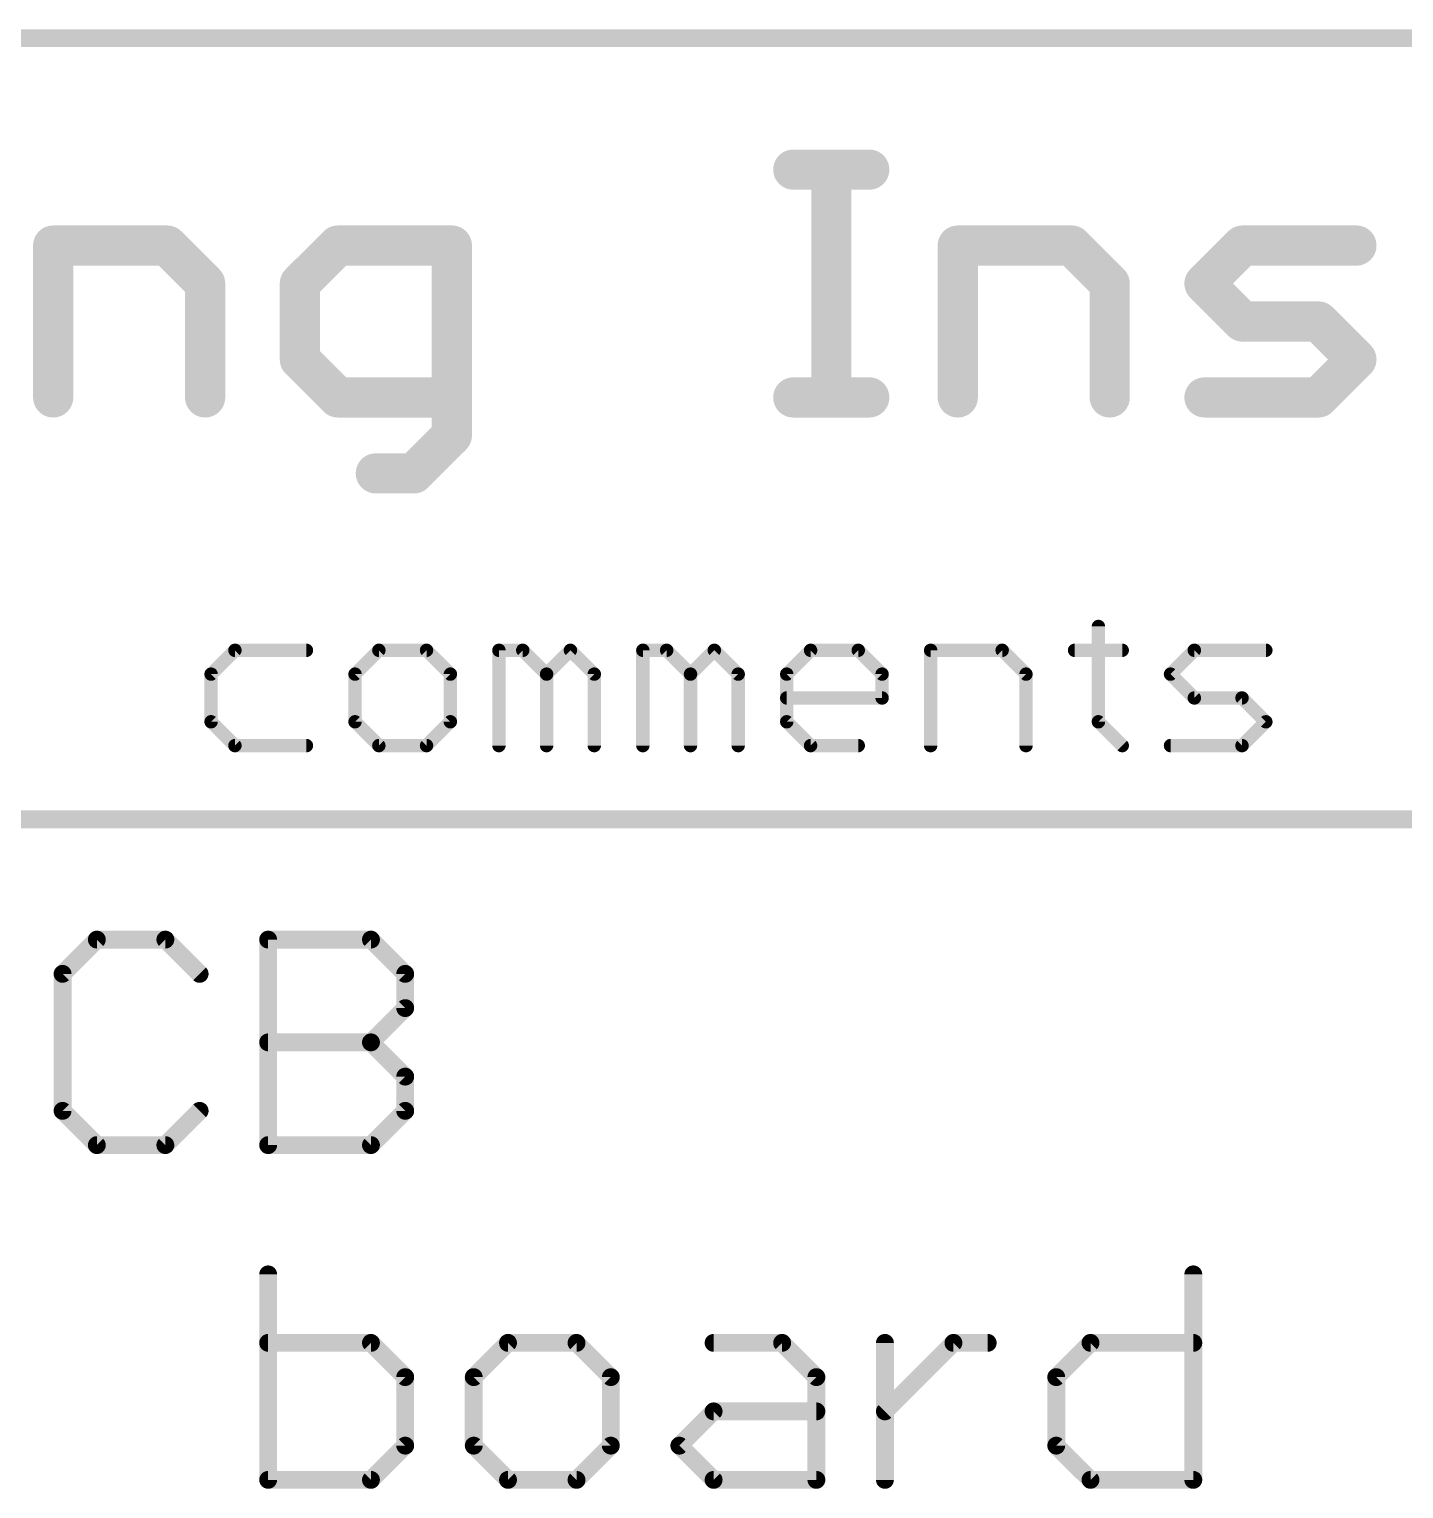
# Model space of a CAD drawing. Extents: x 0 to 108, y -62 to 34.
# Drawn here: x 22.54 to 38.18, y -27.94 to -11.33 of the extents above; entities that cross this region are included whole.
import ezdxf

# ---------------------------------------------------------------- set-up
doc = ezdxf.new("R2010")
doc.units = 0
doc.layers.add('51', color=253, linetype='CONTINUOUS')

msp = doc.modelspace()

# ---------------------------------------------------------------- linework, layer by layer
at = {"layer": '51'}
for points, const_width in [([(6.35, -11.43), (107.95, -11.43)], 0.2032), ([(31.2366, -12.9264), (32.1009, -12.9264)], 0.4572), ([(31.6687, -15.5194), (31.6687, -12.9264)], 0.4572), ([(22.8169, -15.5194), (22.8169, -13.7907)], 0.4572), ([(22.8169, -13.7907), (24.1134, -13.7907)], 0.4572), ([(24.1134, -13.7907), (24.5456, -14.2229)], 0.4572), ([(26.0556, -13.7907), (25.6235, -14.2229)], 0.4572), ([(27.3521, -13.7907), (26.0556, -13.7907)], 0.4572), ([(27.3521, -15.9516), (27.3521, -13.7907)], 0.4572), ([(33.1076, -15.5194), (33.1076, -13.7907)], 0.4572), ([(33.1076, -13.7907), (34.4041, -13.7907)], 0.4572), ([(34.4041, -13.7907), (34.8363, -14.2229)], 0.4572), ([(35.9142, -14.2229), (36.3463, -13.7907)], 0.4572), ([(36.3463, -13.7907), (37.6428, -13.7907)], 0.4572), ([(24.5456, -14.2229), (24.5456, -15.5194)], 0.4572), ([(25.6235, -14.2229), (25.6235, -15.0872)], 0.4572), ([(34.8363, -14.2229), (34.8363, -15.5194)], 0.4572), ([(36.3463, -14.6551), (35.9142, -14.2229)], 0.4572), ([(37.2107, -14.6551), (36.3463, -14.6551)], 0.4572), ([(37.6428, -15.0872), (37.2107, -14.6551)], 0.4572), ([(25.6235, -15.0872), (26.0556, -15.5194)], 0.4572), ([(37.2107, -15.5194), (37.6428, -15.0872)], 0.4572), ([(26.0556, -15.5194), (27.3521, -15.5194)], 0.4572), ([(31.2366, -15.5194), (32.1009, -15.5194)], 0.4572), ([(35.9142, -15.5194), (37.2107, -15.5194)], 0.4572), ([(26.92, -16.3837), (27.3521, -15.9516)], 0.4572), ([(26.4878, -16.3837), (26.92, -16.3837)], 0.4572), ([(34.7076, -18.126), (34.7076, -19.2106)], 0.1524), ([(24.8846, -18.3971), (24.6135, -18.6683)], 0.1524), ([(25.6981, -18.3971), (24.8846, -18.3971)], 0.1524), ([(26.5218, -18.3971), (26.2506, -18.6683)], 0.1524), ([(27.0641, -18.3971), (26.5218, -18.3971)], 0.1524), ([(27.3353, -18.6683), (27.0641, -18.3971)], 0.1524), ([(27.8878, -19.4818), (27.8878, -18.3971)], 0.1524), ([(27.8878, -18.3971), (28.159, -18.3971)], 0.1524), ([(28.159, -18.3971), (28.4301, -18.6683)], 0.1524), ([(28.4301, -18.6683), (28.7013, -18.3971)], 0.1524), ([(28.7013, -18.3971), (28.9725, -18.6683)], 0.1524), ([(29.525, -19.4818), (29.525, -18.3971)], 0.1524), ([(29.525, -18.3971), (29.7961, -18.3971)], 0.1524), ([(29.7961, -18.3971), (30.0673, -18.6683)], 0.1524), ([(30.0673, -18.6683), (30.3384, -18.3971)], 0.1524), ([(30.3384, -18.3971), (30.6096, -18.6683)], 0.1524), ([(31.1621, -18.6683), (31.4333, -18.3971)], 0.1524), ([(31.4333, -18.3971), (31.9756, -18.3971)], 0.1524), ([(31.9756, -18.3971), (32.2468, -18.6683)], 0.1524), ([(32.7993, -19.4818), (32.7993, -18.3971)], 0.1524), ([(32.7993, -18.3971), (33.6128, -18.3971)], 0.1524), ([(33.6128, -18.3971), (33.8839, -18.6683)], 0.1524), ([(34.4364, -18.3971), (34.9787, -18.3971)], 0.1524), ([(35.5279, -18.6683), (35.799, -18.3971)], 0.1524), ([(35.799, -18.3971), (36.6125, -18.3971)], 0.1524), ([(24.6135, -18.6683), (24.6135, -19.2106)], 0.1524), ([(26.2506, -18.6683), (26.2506, -19.2106)], 0.1524), ([(27.3353, -19.2106), (27.3353, -18.6683)], 0.1524), ([(28.4301, -18.6683), (28.4301, -19.4818)], 0.1524), ([(28.9725, -18.6683), (28.9725, -19.4818)], 0.1524), ([(30.0673, -18.6683), (30.0673, -19.4818)], 0.1524), ([(30.6096, -18.6683), (30.6096, -19.4818)], 0.1524), ([(31.1621, -19.2106), (31.1621, -18.6683)], 0.1524), ([(32.2468, -18.6683), (32.2468, -18.9395)], 0.1524), ([(33.8839, -18.6683), (33.8839, -19.4818)], 0.1524), ([(35.799, -18.9395), (35.5279, -18.6683)], 0.1524), ([(32.2468, -18.9395), (31.1621, -18.9395)], 0.1524), ([(36.3413, -18.9395), (35.799, -18.9395)], 0.1524), ([(36.6125, -19.2106), (36.3413, -18.9395)], 0.1524), ([(24.6135, -19.2106), (24.8846, -19.4818)], 0.1524), ([(26.2506, -19.2106), (26.5218, -19.4818)], 0.1524), ([(27.0641, -19.4818), (27.3353, -19.2106)], 0.1524), ([(31.4333, -19.4818), (31.1621, -19.2106)], 0.1524), ([(34.7076, -19.2106), (34.9787, -19.4818)], 0.1524), ([(36.3413, -19.4818), (36.6125, -19.2106)], 0.1524), ([(24.8846, -19.4818), (25.6981, -19.4818)], 0.1524), ([(26.5218, -19.4818), (27.0641, -19.4818)], 0.1524), ([(31.9756, -19.4818), (31.4333, -19.4818)], 0.1524), ([(35.5279, -19.4818), (36.3413, -19.4818)], 0.1524), ([(6.35, -20.32), (107.95, -20.32)], 0.2032), ([(23.3136, -21.6896), (22.9238, -22.0794)], 0.2032), ([(24.0932, -21.6896), (23.3136, -21.6896)], 0.2032), ([(24.483, -22.0794), (24.0932, -21.6896)], 0.2032), ([(25.2626, -24.0284), (25.2626, -21.6896)], 0.2032), ([(25.2626, -21.6896), (26.432, -21.6896)], 0.2032), ([(26.432, -21.6896), (26.8218, -22.0794)], 0.2032), ([(22.9238, -22.0794), (22.9238, -23.6386)], 0.2032), ([(26.8218, -22.0794), (26.8218, -22.4692)], 0.2032), ([(26.8218, -22.4692), (26.432, -22.859)], 0.2032), ([(25.2626, -22.859), (26.432, -22.859)], 0.2032), ([(26.432, -22.859), (26.8218, -23.2488)], 0.2032), ([(26.8218, -23.2488), (26.8218, -23.6386)], 0.2032), ([(22.9238, -23.6386), (23.3136, -24.0284)], 0.2032), ([(24.0932, -24.0284), (24.483, -23.6386)], 0.2032), ([(26.8218, -23.6386), (26.432, -24.0284)], 0.2032), ([(23.3136, -24.0284), (24.0932, -24.0284)], 0.2032), ([(26.432, -24.0284), (25.2626, -24.0284)], 0.2032), ([(25.2626, -25.4996), (25.2626, -27.8384)], 0.2032), ([(35.7872, -25.4996), (35.7872, -27.8384)], 0.2032), ([(26.432, -26.2792), (25.2626, -26.2792)], 0.2032), ([(26.8218, -26.669), (26.432, -26.2792)], 0.2032), ([(27.9912, -26.2792), (27.6014, -26.669)], 0.2032), ([(28.7708, -26.2792), (27.9912, -26.2792)], 0.2032), ([(29.1606, -26.669), (28.7708, -26.2792)], 0.2032), ([(30.33, -26.2792), (31.1096, -26.2792)], 0.2032), ([(31.1096, -26.2792), (31.4994, -26.669)], 0.2032), ([(32.279, -27.8384), (32.279, -26.2792)], 0.2032), ([(32.279, -27.0588), (33.0586, -26.2792)], 0.2032), ([(33.0586, -26.2792), (33.4484, -26.2792)], 0.2032), ([(34.228, -26.669), (34.6178, -26.2792)], 0.2032), ([(34.6178, -26.2792), (35.7872, -26.2792)], 0.2032), ([(26.8218, -27.4486), (26.8218, -26.669)], 0.2032), ([(27.6014, -26.669), (27.6014, -27.4486)], 0.2032), ([(29.1606, -27.4486), (29.1606, -26.669)], 0.2032), ([(31.4994, -26.669), (31.4994, -27.8384)], 0.2032), ([(34.228, -27.4486), (34.228, -26.669)], 0.2032), ([(29.9402, -27.4486), (30.33, -27.0588)], 0.2032), ([(30.33, -27.0588), (31.4994, -27.0588)], 0.2032), ([(26.432, -27.8384), (26.8218, -27.4486)], 0.2032), ([(27.6014, -27.4486), (27.9912, -27.8384)], 0.2032), ([(28.7708, -27.8384), (29.1606, -27.4486)], 0.2032), ([(30.33, -27.8384), (29.9402, -27.4486)], 0.2032), ([(34.6178, -27.8384), (34.228, -27.4486)], 0.2032), ([(25.2626, -27.8384), (26.432, -27.8384)], 0.2032), ([(27.9912, -27.8384), (28.7708, -27.8384)], 0.2032), ([(31.4994, -27.8384), (30.33, -27.8384)], 0.2032), ([(35.7872, -27.8384), (34.6178, -27.8384)], 0.2032)]:
    msp.add_lwpolyline(points, dxfattribs=dict(at, const_width=const_width))
for points, const_width in [([(31.2366, -12.8121, 1), (31.2366, -13.0407)], 0.2286), ([(31.783, -12.9264, 1), (31.5544, -12.9264)], 0.2286), ([(32.1009, -13.0407, 1), (32.1009, -12.8121)], 0.2286), ([(22.9312, -13.7907, 1), (22.7026, -13.7907)], 0.2286), ([(22.8169, -13.6764, 1), (22.8169, -13.905)], 0.2286), ([(24.1942, -13.7099, 1), (24.0326, -13.8715)], 0.2286), ([(24.1134, -13.905, 1), (24.1134, -13.6764)], 0.2286), ([(26.0556, -13.6764, 1), (26.0556, -13.905)], 0.2286), ([(26.1364, -13.8715, 1), (25.9748, -13.7099)], 0.2286), ([(27.4664, -13.7907, 1), (27.2378, -13.7907)], 0.2286), ([(27.3521, -13.905, 1), (27.3521, -13.6764)], 0.2286), ([(33.2219, -13.7907, 1), (32.9933, -13.7907)], 0.2286), ([(33.1076, -13.6764, 1), (33.1076, -13.905)], 0.2286), ([(34.4849, -13.7099, 1), (34.3233, -13.8715)], 0.2286), ([(34.4041, -13.905, 1), (34.4041, -13.6764)], 0.2286), ([(36.3463, -13.6764, 1), (36.3463, -13.905)], 0.2286), ([(36.4272, -13.8715, 1), (36.2655, -13.7099)], 0.2286), ([(37.6428, -13.905, 1), (37.6428, -13.6764)], 0.2286), ([(24.6599, -14.2229, 1), (24.4313, -14.2229)], 0.2286), ([(24.4648, -14.3037, 1), (24.6264, -14.1421)], 0.2286), ([(25.5426, -14.1421, 1), (25.7043, -14.3037)], 0.2286), ([(25.7378, -14.2229, 1), (25.5092, -14.2229)], 0.2286), ([(34.9506, -14.2229, 1), (34.722, -14.2229)], 0.2286), ([(34.7555, -14.3037, 1), (34.9171, -14.1421)], 0.2286), ([(35.995, -14.1421, 1), (35.8333, -14.3037)], 0.2286), ([(35.8333, -14.1421, 1), (35.995, -14.3037)], 0.2286), ([(36.3463, -14.5408, 1), (36.3463, -14.7694)], 0.2286), ([(37.2915, -14.5742, 1), (37.1298, -14.7359)], 0.2286), ([(37.2107, -14.7694, 1), (37.2107, -14.5408)], 0.2286), ([(36.2655, -14.7359, 1), (36.4272, -14.5742)], 0.2286), ([(25.7043, -15.0064, 1), (25.5426, -15.1681)], 0.2286), ([(37.7237, -15.1681, 1), (37.562, -15.0064)], 0.2286), ([(37.562, -15.1681, 1), (37.7237, -15.0064)], 0.2286), ([(25.5092, -15.0872, 1), (25.7378, -15.0872)], 0.2286), ([(22.7026, -15.5194, 1), (22.9312, -15.5194)], 0.2286), ([(24.4313, -15.5194, 1), (24.6599, -15.5194)], 0.2286), ([(26.0556, -15.4051, 1), (26.0556, -15.6337)], 0.2286), ([(25.9748, -15.6002, 1), (26.1364, -15.4386)], 0.2286), ([(27.3521, -15.6337, 1), (27.3521, -15.4051)], 0.2286), ([(31.2366, -15.4051, 1), (31.2366, -15.6337)], 0.2286), ([(31.5544, -15.5194, 1), (31.783, -15.5194)], 0.2286), ([(32.1009, -15.6337, 1), (32.1009, -15.4051)], 0.2286), ([(32.9933, -15.5194, 1), (33.2219, -15.5194)], 0.2286), ([(34.722, -15.5194, 1), (34.9506, -15.5194)], 0.2286), ([(35.9142, -15.4051, 1), (35.9142, -15.6337)], 0.2286), ([(37.1298, -15.4386, 1), (37.2915, -15.6002)], 0.2286), ([(37.2107, -15.6337, 1), (37.2107, -15.4051)], 0.2286), ([(27.433, -16.0324, 1), (27.2713, -15.8707)], 0.2286), ([(27.2378, -15.9516, 1), (27.4664, -15.9516)], 0.2286), ([(26.4878, -16.2694, 1), (26.4878, -16.498)], 0.2286), ([(26.8391, -16.3029, 1), (27.0008, -16.4646)], 0.2286), ([(26.92, -16.498, 1), (26.92, -16.2694)], 0.2286), ([(34.7457, -18.126, 1), (34.6695, -18.126)], 0.0762), ([(24.8846, -18.359, 1), (24.8846, -18.4352)], 0.0762), ([(24.9116, -18.4241, 1), (24.8577, -18.3702)], 0.0762), ([(25.6981, -18.4352, 1), (25.6981, -18.359)], 0.0762), ([(26.5218, -18.359, 1), (26.5218, -18.4352)], 0.0762), ([(26.5487, -18.4241, 1), (26.4949, -18.3702)], 0.0762), ([(27.0911, -18.3702, 1), (27.0372, -18.4241)], 0.0762), ([(27.0641, -18.4352, 1), (27.0641, -18.359)], 0.0762), ([(27.9259, -18.3971, 1), (27.8497, -18.3971)], 0.0762), ([(27.8878, -18.359, 1), (27.8878, -18.4352)], 0.0762), ([(28.1859, -18.3702, 1), (28.132, -18.4241)], 0.0762), ([(28.159, -18.4352, 1), (28.159, -18.359)], 0.0762), ([(28.7282, -18.3702, 1), (28.6743, -18.4241)], 0.0762), ([(28.7282, -18.4241, 1), (28.6743, -18.3702)], 0.0762), ([(29.5631, -18.3971, 1), (29.4869, -18.3971)], 0.0762), ([(29.525, -18.359, 1), (29.525, -18.4352)], 0.0762), ([(29.8231, -18.3702, 1), (29.7692, -18.4241)], 0.0762), ([(29.7961, -18.4352, 1), (29.7961, -18.359)], 0.0762), ([(30.3654, -18.3702, 1), (30.3115, -18.4241)], 0.0762), ([(30.3654, -18.4241, 1), (30.3115, -18.3702)], 0.0762), ([(31.4333, -18.359, 1), (31.4333, -18.4352)], 0.0762), ([(31.4602, -18.4241, 1), (31.4063, -18.3702)], 0.0762), ([(32.0025, -18.3702, 1), (31.9487, -18.4241)], 0.0762), ([(31.9756, -18.4352, 1), (31.9756, -18.359)], 0.0762), ([(32.8374, -18.3971, 1), (32.7612, -18.3971)], 0.0762), ([(32.7993, -18.359, 1), (32.7993, -18.4352)], 0.0762), ([(33.6397, -18.3702, 1), (33.5858, -18.4241)], 0.0762), ([(33.6128, -18.4352, 1), (33.6128, -18.359)], 0.0762), ([(34.4364, -18.359, 1), (34.4364, -18.4352)], 0.0762), ([(34.9787, -18.4352, 1), (34.9787, -18.359)], 0.0762), ([(35.799, -18.359, 1), (35.799, -18.4352)], 0.0762), ([(35.826, -18.4241, 1), (35.7721, -18.3702)], 0.0762), ([(36.6125, -18.4352, 1), (36.6125, -18.359)], 0.0762), ([(24.6516, -18.6683, 1), (24.5754, -18.6683)], 0.0762), ([(24.5865, -18.6414, 1), (24.6404, -18.6952)], 0.0762), ([(26.2887, -18.6683, 1), (26.2125, -18.6683)], 0.0762), ([(26.2237, -18.6414, 1), (26.2776, -18.6952)], 0.0762), ([(27.3734, -18.6683, 1), (27.2972, -18.6683)], 0.0762), ([(27.3084, -18.6952, 1), (27.3622, -18.6414)], 0.0762), ([(28.4682, -18.6683, 1), (28.392, -18.6683)], 0.0762), ([(28.4032, -18.6414, 1), (28.4571, -18.6952)], 0.0762), ([(28.4032, -18.6952, 1), (28.4571, -18.6414)], 0.0762), ([(29.0106, -18.6683, 1), (28.9344, -18.6683)], 0.0762), ([(28.9455, -18.6952, 1), (28.9994, -18.6414)], 0.0762), ([(30.1054, -18.6683, 1), (30.0292, -18.6683)], 0.0762), ([(30.0403, -18.6414, 1), (30.0942, -18.6952)], 0.0762), ([(30.0403, -18.6952, 1), (30.0942, -18.6414)], 0.0762), ([(30.6477, -18.6683, 1), (30.5715, -18.6683)], 0.0762), ([(30.5827, -18.6952, 1), (30.6366, -18.6414)], 0.0762), ([(31.2002, -18.6683, 1), (31.124, -18.6683)], 0.0762), ([(31.1352, -18.6414, 1), (31.189, -18.6952)], 0.0762), ([(32.2849, -18.6683, 1), (32.2087, -18.6683)], 0.0762), ([(32.2198, -18.6952, 1), (32.2737, -18.6414)], 0.0762), ([(33.922, -18.6683, 1), (33.8458, -18.6683)], 0.0762), ([(33.857, -18.6952, 1), (33.9109, -18.6414)], 0.0762), ([(35.5548, -18.6414, 1), (35.5009, -18.6952)], 0.0762), ([(35.5009, -18.6414, 1), (35.5548, -18.6952)], 0.0762), ([(31.1621, -18.9014, 1), (31.1621, -18.9776)], 0.0762), ([(32.2087, -18.9395, 1), (32.2849, -18.9395)], 0.0762), ([(32.2468, -18.9776, 1), (32.2468, -18.9014)], 0.0762), ([(35.799, -18.9014, 1), (35.799, -18.9776)], 0.0762), ([(35.7721, -18.9664, 1), (35.826, -18.9125)], 0.0762), ([(36.3683, -18.9125, 1), (36.3144, -18.9664)], 0.0762), ([(36.3413, -18.9776, 1), (36.3413, -18.9014)], 0.0762), ([(24.6404, -19.1837, 1), (24.5865, -19.2376)], 0.0762), ([(24.5754, -19.2106, 1), (24.6516, -19.2106)], 0.0762), ([(26.2776, -19.1837, 1), (26.2237, -19.2376)], 0.0762), ([(26.2125, -19.2106, 1), (26.2887, -19.2106)], 0.0762), ([(27.2972, -19.2106, 1), (27.3734, -19.2106)], 0.0762), ([(27.3622, -19.2376, 1), (27.3084, -19.1837)], 0.0762), ([(31.189, -19.1837, 1), (31.1352, -19.2376)], 0.0762), ([(31.124, -19.2106, 1), (31.2002, -19.2106)], 0.0762), ([(34.7345, -19.1837, 1), (34.6806, -19.2376)], 0.0762), ([(34.6695, -19.2106, 1), (34.7457, -19.2106)], 0.0762), ([(36.6395, -19.2376, 1), (36.5856, -19.1837)], 0.0762), ([(36.5856, -19.2376, 1), (36.6395, -19.1837)], 0.0762), ([(24.8846, -19.4437, 1), (24.8846, -19.5199)], 0.0762), ([(24.8577, -19.5087, 1), (24.9116, -19.4549)], 0.0762), ([(25.6981, -19.5199, 1), (25.6981, -19.4437)], 0.0762), ([(26.5218, -19.4437, 1), (26.5218, -19.5199)], 0.0762), ([(26.4949, -19.5087, 1), (26.5487, -19.4549)], 0.0762), ([(27.0372, -19.4549, 1), (27.0911, -19.5087)], 0.0762), ([(27.0641, -19.5199, 1), (27.0641, -19.4437)], 0.0762), ([(31.4333, -19.4437, 1), (31.4333, -19.5199)], 0.0762), ([(31.4063, -19.5087, 1), (31.4602, -19.4549)], 0.0762), ([(31.9756, -19.5199, 1), (31.9756, -19.4437)], 0.0762), ([(34.9518, -19.5087, 1), (35.0057, -19.4549)], 0.0762), ([(35.5279, -19.4437, 1), (35.5279, -19.5199)], 0.0762), ([(36.3144, -19.4549, 1), (36.3683, -19.5087)], 0.0762), ([(36.3413, -19.5199, 1), (36.3413, -19.4437)], 0.0762), ([(27.8497, -19.4818, 1), (27.9259, -19.4818)], 0.0762), ([(28.392, -19.4818, 1), (28.4682, -19.4818)], 0.0762), ([(28.9344, -19.4818, 1), (29.0106, -19.4818)], 0.0762), ([(29.4869, -19.4818, 1), (29.5631, -19.4818)], 0.0762), ([(30.0292, -19.4818, 1), (30.1054, -19.4818)], 0.0762), ([(30.5715, -19.4818, 1), (30.6477, -19.4818)], 0.0762), ([(32.7612, -19.4818, 1), (32.8374, -19.4818)], 0.0762), ([(33.8458, -19.4818, 1), (33.922, -19.4818)], 0.0762), ([(23.3136, -21.6388, 1), (23.3136, -21.7404)], 0.1016), ([(23.3495, -21.7255, 1), (23.2777, -21.6537)], 0.1016), ([(24.1291, -21.6537, 1), (24.0573, -21.7255)], 0.1016), ([(24.0932, -21.7404, 1), (24.0932, -21.6388)], 0.1016), ([(25.3134, -21.6896, 1), (25.2118, -21.6896)], 0.1016), ([(25.2626, -21.6388, 1), (25.2626, -21.7404)], 0.1016), ([(26.4679, -21.6537, 1), (26.3961, -21.7255)], 0.1016), ([(26.432, -21.7404, 1), (26.432, -21.6388)], 0.1016), ([(22.9746, -22.0794, 1), (22.873, -22.0794)], 0.1016), ([(22.8879, -22.0435, 1), (22.9597, -22.1153)], 0.1016), ([(24.4471, -22.1153, 1), (24.5189, -22.0435)], 0.1016), ([(26.8726, -22.0794, 1), (26.771, -22.0794)], 0.1016), ([(26.7859, -22.1153, 1), (26.8577, -22.0435)], 0.1016), ([(26.771, -22.4692, 1), (26.8726, -22.4692)], 0.1016), ([(26.8577, -22.5051, 1), (26.7859, -22.4333)], 0.1016), ([(25.2626, -22.8082, 1), (25.2626, -22.9098)], 0.1016), ([(26.4679, -22.8231, 1), (26.3961, -22.8949)], 0.1016), ([(26.432, -22.9098, 1), (26.432, -22.8082)], 0.1016), ([(26.3961, -22.8231, 1), (26.4679, -22.8949)], 0.1016), ([(26.8726, -23.2488, 1), (26.771, -23.2488)], 0.1016), ([(26.7859, -23.2847, 1), (26.8577, -23.2129)], 0.1016), ([(22.9597, -23.6027, 1), (22.8879, -23.6745)], 0.1016), ([(22.873, -23.6386, 1), (22.9746, -23.6386)], 0.1016), ([(24.5189, -23.6745, 1), (24.4471, -23.6027)], 0.1016), ([(26.771, -23.6386, 1), (26.8726, -23.6386)], 0.1016), ([(26.8577, -23.6745, 1), (26.7859, -23.6027)], 0.1016), ([(23.3136, -23.9776, 1), (23.3136, -24.0792)], 0.1016), ([(23.2777, -24.0643, 1), (23.3495, -23.9925)], 0.1016), ([(24.0573, -23.9925, 1), (24.1291, -24.0643)], 0.1016), ([(24.0932, -24.0792, 1), (24.0932, -23.9776)], 0.1016), ([(25.2626, -23.9776, 1), (25.2626, -24.0792)], 0.1016), ([(25.2118, -24.0284, 1), (25.3134, -24.0284)], 0.1016), ([(26.3961, -23.9925, 1), (26.4679, -24.0643)], 0.1016), ([(26.432, -24.0792, 1), (26.432, -23.9776)], 0.1016), ([(25.3134, -25.4996, 1), (25.2118, -25.4996)], 0.1016), ([(35.838, -25.4996, 1), (35.7364, -25.4996)], 0.1016), ([(25.2626, -26.2284, 1), (25.2626, -26.33)], 0.1016), ([(26.4679, -26.2433, 1), (26.3961, -26.3151)], 0.1016), ([(26.432, -26.33, 1), (26.432, -26.2284)], 0.1016), ([(27.9912, -26.2284, 1), (27.9912, -26.33)], 0.1016), ([(28.0271, -26.3151, 1), (27.9552, -26.2433)], 0.1016), ([(28.8067, -26.2433, 1), (28.7348, -26.3151)], 0.1016), ([(28.7708, -26.33, 1), (28.7708, -26.2284)], 0.1016), ([(30.33, -26.2284, 1), (30.33, -26.33)], 0.1016), ([(31.1455, -26.2433, 1), (31.0736, -26.3151)], 0.1016), ([(31.1096, -26.33, 1), (31.1096, -26.2284)], 0.1016), ([(32.3298, -26.2792, 1), (32.2282, -26.2792)], 0.1016), ([(33.0586, -26.2284, 1), (33.0586, -26.33)], 0.1016), ([(33.0945, -26.3151, 1), (33.0226, -26.2433)], 0.1016), ([(33.4484, -26.33, 1), (33.4484, -26.2284)], 0.1016), ([(34.6178, -26.2284, 1), (34.6178, -26.33)], 0.1016), ([(34.6537, -26.3151, 1), (34.5818, -26.2433)], 0.1016), ([(35.7872, -26.33, 1), (35.7872, -26.2284)], 0.1016), ([(26.8726, -26.669, 1), (26.771, -26.669)], 0.1016), ([(27.6522, -26.669, 1), (27.5506, -26.669)], 0.1016), ([(29.2114, -26.669, 1), (29.1098, -26.669)], 0.1016), ([(31.5502, -26.669, 1), (31.4486, -26.669)], 0.1016), ([(34.2788, -26.669, 1), (34.1772, -26.669)], 0.1016), ([(26.7859, -26.7049, 1), (26.8577, -26.6331)], 0.1016), ([(27.5655, -26.6331, 1), (27.6373, -26.7049)], 0.1016), ([(29.1246, -26.7049, 1), (29.1965, -26.6331)], 0.1016), ([(31.4634, -26.7049, 1), (31.5353, -26.6331)], 0.1016), ([(34.192, -26.6331, 1), (34.2639, -26.7049)], 0.1016), ([(30.33, -27.008, 1), (30.33, -27.1096)], 0.1016), ([(30.3659, -27.0947, 1), (30.294, -27.0229)], 0.1016), ([(31.4994, -27.1096, 1), (31.4994, -27.008)], 0.1016), ([(32.243, -27.0229, 1), (32.3149, -27.0947)], 0.1016), ([(26.771, -27.4486, 1), (26.8726, -27.4486)], 0.1016), ([(26.8577, -27.4845, 1), (26.7859, -27.4127)], 0.1016), ([(27.6373, -27.4127, 1), (27.5655, -27.4845)], 0.1016), ([(27.5506, -27.4486, 1), (27.6522, -27.4486)], 0.1016), ([(29.1098, -27.4486, 1), (29.2114, -27.4486)], 0.1016), ([(29.1965, -27.4845, 1), (29.1246, -27.4127)], 0.1016), ([(29.9761, -27.4127, 1), (29.9042, -27.4845)], 0.1016), ([(29.9042, -27.4127, 1), (29.9761, -27.4845)], 0.1016), ([(34.2639, -27.4127, 1), (34.192, -27.4845)], 0.1016), ([(34.1772, -27.4486, 1), (34.2788, -27.4486)], 0.1016), ([(25.2626, -27.7876, 1), (25.2626, -27.8892)], 0.1016), ([(26.432, -27.8892, 1), (26.432, -27.7876)], 0.1016), ([(27.9912, -27.7876, 1), (27.9912, -27.8892)], 0.1016), ([(28.7708, -27.8892, 1), (28.7708, -27.7876)], 0.1016), ([(30.33, -27.7876, 1), (30.33, -27.8892)], 0.1016), ([(31.4994, -27.8892, 1), (31.4994, -27.7876)], 0.1016), ([(34.6178, -27.7876, 1), (34.6178, -27.8892)], 0.1016), ([(35.7872, -27.8892, 1), (35.7872, -27.7876)], 0.1016), ([(25.2118, -27.8384, 1), (25.3134, -27.8384)], 0.1016), ([(26.3961, -27.8025, 1), (26.4679, -27.8743)], 0.1016), ([(27.9552, -27.8743, 1), (28.0271, -27.8025)], 0.1016), ([(28.7348, -27.8025, 1), (28.8067, -27.8743)], 0.1016), ([(30.294, -27.8743, 1), (30.3659, -27.8025)], 0.1016), ([(31.4486, -27.8384, 1), (31.5502, -27.8384)], 0.1016), ([(32.2282, -27.8384, 1), (32.3298, -27.8384)], 0.1016), ([(34.5818, -27.8743, 1), (34.6537, -27.8025)], 0.1016), ([(35.7364, -27.8384, 1), (35.838, -27.8384)], 0.1016)]:
    msp.add_lwpolyline(points, format="xyb", dxfattribs=dict(at, const_width=const_width))

doc.saveas('drawing.dxf')
